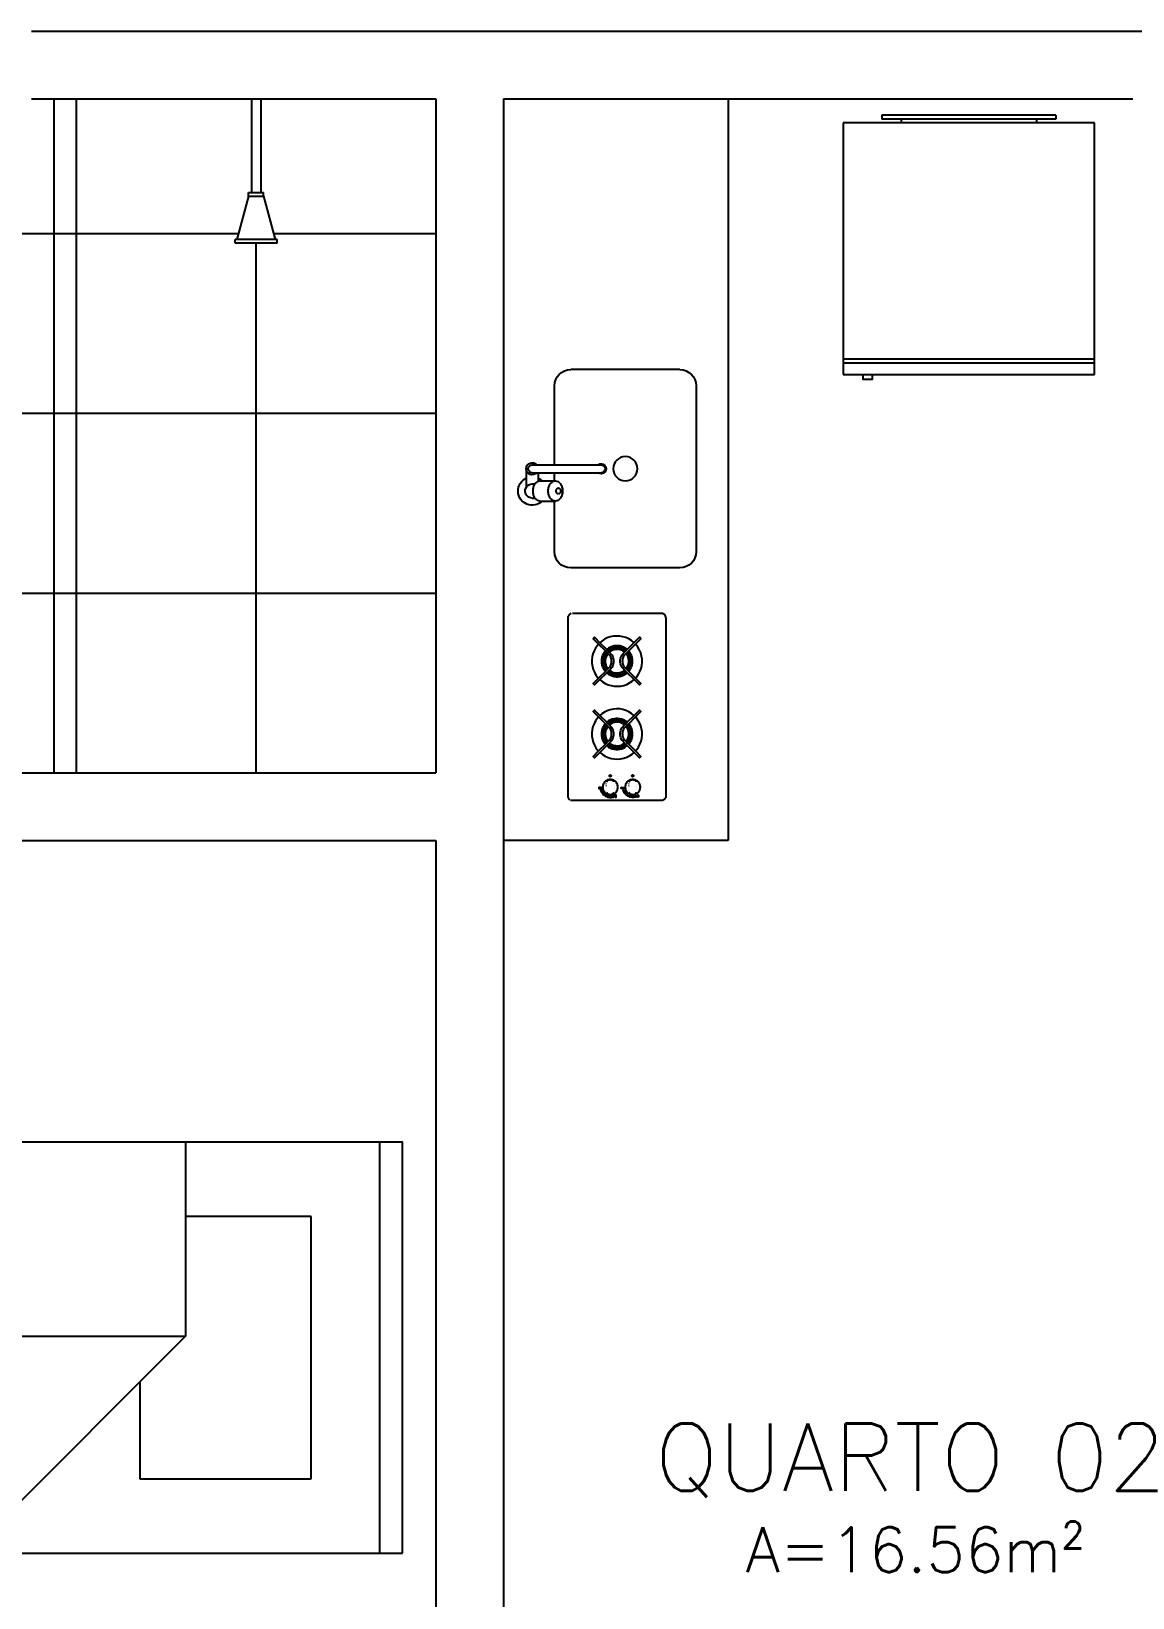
# Model space of a CAD drawing. Header units: millimetres. Extents: x 45003 to 46969, y 6653 to 6979.
# Drawn here: x 45079.466 to 45081.916, y 6718.125 to 6721.609 of the extents above; entities that cross this region are included whole.
import ezdxf

# ---------------------------------------------------------------- set-up
doc = ezdxf.new("R2010")
doc.units = ezdxf.units.MM
for name, color, linetype in [('ARQ-ALVENARIA', 4, 'Continuous'), ('ARQ-EQ-COZ', 1, 'Continuous'), ('ARQ-HACHURA', 253, 'Continuous'), ('ARQ-MÓVEIS', 170, 'Continuous'), ('ARQ-PÇ-HIDROSSAN', 7, 'Continuous'), ('ARQ-TEXTO2', 2, 'Continuous'), ('ARQ-TEXTO3', 3, 'Continuous')]:
    doc.layers.add(name, color=color, linetype=linetype)
doc.styles.add('ROMANS', font='romans.shx')

# ---------------------------------------------------------------- blocks, each defined once
blk = doc.blocks.new('chuv-01-planta')
for p, q in [((-0.3216, -0.0467), (-0.3216, 0.0467)), ((-0.3216, 0.0467), (-0.3133, 0.0467)), ((-0.3133, -0.0467), (-0.3133, 0.0467)), ((-0.2167, 0.0167), (-0.3133, 0.0425)), ((-0.2167, 0.0167), (-0.2083, 0.0167)), ((-0.2167, 0.0167), (-0.2167, -0.0167)), ((-0.2083, 0.0167), (-0.2083, -0.0167)), ((0, 0.0106), (-0.2083, 0.0106)), ((0, 0.0106), (0, -0.0106)), ((-0.2167, -0.0167), (-0.3133, -0.0425)), ((-0.2167, -0.0167), (-0.2083, -0.0167)), ((0, -0.0106), (-0.2083, -0.0106)), ((-0.3216, -0.0467), (-0.3133, -0.0467))]:
    blk.add_line(p, q)
blk = doc.blocks.new('Cubinox-e-pl')
for p, q in [((0.445, 0.245), (0.175, 0.245)), ((0.135, 0.205), (0.135, 0.08)), ((0.485, -0.205), (0.485, 0.205)), ((0.0996, 0.08), (0.1372, 0.08)), ((0.065, 0), (0.065, 0.0435)), ((0.08, 0.0725), (0.087, 0.0725)), ((0.08, 0.0375), (0.087, 0.0375)), ((0.08, 0.01), (0.25, 0.01)), ((0.095, 0.01), (0.095, 0.0309)), ((0.0996, 0.03), (0.1372, 0.03)), ((0.135, 0.03), (0.135, 0.01)), ((0.08, -0.01), (0.25, -0.01)), ((0.135, -0.01), (0.135, -0.205)), ((0.445, -0.245), (0.175, -0.245))]:
    blk.add_line(p, q)
blk.add_lwpolyline([(0.0996, 0.08, 0.133256), (0.0932, 0.0783, 0.106756), (0.0871, 0.0727, 0.082828), (0.0834, 0.0649, 0.071352), (0.0819, 0.055, 0.071352), (0.0834, 0.0451, 0.082828), (0.0871, 0.0373, 0.106756), (0.0932, 0.0317, 0.133256), (0.0996, 0.03, 0.133256)], format="xyb")
for points in [[(0.1372, 0.03, 0.133256), (0.1436, 0.0317, 0.106756), (0.1497, 0.0373, 0.082828), (0.1535, 0.0451, 0.071352), (0.1549, 0.055, 0.071352), (0.1535, 0.0649, 0.082828), (0.1497, 0.0727, 0.106756), (0.1436, 0.0783, 0.133256), (0.1372, 0.08, 0.133256), (0.1308, 0.0783, 0.106756), (0.1247, 0.0727, 0.082828), (0.121, 0.0649, 0.071352), (0.1195, 0.055, 0.071352), (0.121, 0.0451, 0.082828), (0.1247, 0.0373, 0.106756), (0.1308, 0.0317, 0.133256)], [(0.1447, 0.0625, 0.133256), (0.1428, 0.062, 0.106756), (0.141, 0.0603, 0.082828), (0.1398, 0.058, 0.071352), (0.1394, 0.055, 0.071352), (0.1398, 0.052, 0.082828), (0.141, 0.0497, 0.106756), (0.1428, 0.048, 0.133256), (0.1447, 0.0475, 0.133256), (0.1466, 0.048, 0.106756), (0.1485, 0.0497, 0.082828), (0.1496, 0.052, 0.071352), (0.15, 0.055, 0.071352), (0.1496, 0.058, 0.082828), (0.1485, 0.0603, 0.106756), (0.1466, 0.062, 0.133256)]]:
    blk.add_lwpolyline(points, format="xyb", close=True)
blk.add_circle((0.31, 0), 0.03)
for centre, radius, start, end in [((0.175, 0.205), 0.04, 90, 180), ((0.445, 0.205), 0.04, 0, 90), ((0.08, 0.055), 0.035, 45.5847, 244.6231), ((0.08, 0.055), 0.0175, 90, 204.62), ((0.055, 0.0435), 0.01, 0, 24.62), ((0.08, 0.055), 0.0175, 211.0027, 270), ((0.08, 0), 0.015, 41.8103, 318.1897), ((0.08, 0), 0.01, 90.0002, 270.0002), ((0.08, 0.055), 0.035, 295.3769, 314.4153), ((0.25, 0), 0.0125, 233.1301, 126.8699), ((0.25, 0), 0.01, 270.0001, 90.0001), ((0.175, -0.205), 0.04, 180, 270), ((0.445, -0.205), 0.04, 270, 0)]:
    blk.add_arc(centre, radius, start, end)
blk = doc.blocks.new('Refrigeradora')
for p, q in [((0.02, 0.325), (0.67, 0.325)), ((0.02, -0.325), (0.02, 0.325)), ((0.63, 0.325), (0.63, -0.325)), ((0.64, 0.325), (0.64, -0.325)), ((0.67, 0.325), (0.67, -0.325)), ((0, -0.225), (0, 0.225)), ((0, 0.225), (0.01, 0.225)), ((0.01, -0.225), (0.01, 0.225)), ((0.01, 0.175), (0.02, 0.175)), ((0.01, -0.175), (0.02, -0.175)), ((0, -0.225), (0.01, -0.225)), ((0.67, -0.325), (0.02, -0.325))]:
    blk.add_line(p, q)
blk.add_lwpolyline([(0.67, 0.274), (0.682, 0.274), (0.682, 0.2485), (0.67, 0.2485)])
blk = doc.blocks.new('mobiliariop156')
for p, q in [((-1.9812, -0.4572), (-1.9812, 0.4572)), ((-0.4826, 0.4572), (-0.4826, 0.0254)), ((-0.0508, 0.4572), (-0.0508, -0.4572)), ((-0.2032, 0.2921), (-0.4826, 0.2921)), ((-0.2032, -0.2921), (-0.2032, 0.2921)), ((-0.9652, -0.4572), (-0.9652, 0.0254)), ((-0.4826, 0.0254), (-0.9652, -0.4572)), ((-0.9652, 0.0254), (-0.4826, 0.0254)), ((-0.5842, -0.0762), (-0.5842, -0.2921)), ((-0.5842, -0.2921), (-0.2032, -0.2921))]:
    blk.add_line(p, q)
blk.add_lwpolyline([(0, -0.4572), (0, 0.4572), (-2.032, 0.4572), (-2.032, -0.4572)], close=True)

msp = doc.modelspace()

# ---------------------------------------------------------------- hatches: boundary and pattern name
at = {"layer": 'ARQ-HACHURA'}
h = msp.add_hatch(dxfattribs=at)
h.set_pattern_fill('_USER', color=256, scale=0.4, double=1, pattern_type=0)
h.set_pattern_definition([(0, (45080.3665, 6719.95947), (0, 0.4), []), (90, (45080.3665, 6719.95947), (-0.4, 2e-17), [])])
h.paths.add_polyline_path([(45079.5165, 6721.4595), (45079.4665, 6721.4595), (45078.9665, 6721.4595), (45078.7665, 6721.4595), (45078.7665, 6721.0095), (45078.0665, 6721.0095), (45078.0665, 6719.9595), (45078.1665, 6719.9595), (45078.1665, 6720.5595), (45078.2015, 6720.5595, -0.431918), (45078.7665, 6719.9595), (45079.5165, 6719.9595)])
h.paths.add_polyline_path([(45078.9603, 6720.9615, -0.08648), (45078.9623, 6721.0415, -0.067868), (45078.9843, 6721.1115, -0.06199), (45079.0183, 6721.1685, 0.060779), (45079.0343, 6721.2015, 0.023796), (45079.0388, 6721.2215), (45079.0421, 6721.267), (45078.9382, 6721.267, -0.40428), (45078.9198, 6721.2844), (45078.9198, 6721.3085), (45078.9083, 6721.3085), (45078.9083, 6721.3055), (45078.8923, 6721.3055), (45078.8923, 6721.3235), (45078.8923, 6721.3415), (45078.9083, 6721.3415), (45078.9198, 6721.3385), (45078.9198, 6721.4115, -0.414559), (45078.9376, 6721.4295), (45079.1448, 6721.4295), (45079.3519, 6721.4295, -0.413869), (45079.3698, 6721.4117), (45079.3698, 6721.3385), (45079.3698, 6721.3085), (45079.3698, 6721.286, -0.424217), (45079.3518, 6721.267), (45079.2476, 6721.267), (45079.2508, 6721.2215, 0.023796), (45079.2553, 6721.2015, 0.060779), (45079.2713, 6721.1685, -0.06199), (45079.3053, 6721.1115, -0.067868), (45079.3273, 6721.0415, -0.08648), (45079.3293, 6720.9615, -0.085166), (45079.3038, 6720.8815, -0.098298), (45079.2448, 6720.8065, -0.182004), (45079.1448, 6720.7685, -0.182004), (45079.0448, 6720.8065, -0.098298), (45078.9858, 6720.8815, -0.085166)], flags=16)
h.paths.add_polyline_path([(45078.9953, 6720.9615, -0.1), (45078.9953, 6721.0215, -0.167158), (45079.0448, 6721.1065, -0.18052), (45079.1448, 6721.144, -0.18052), (45079.2448, 6721.1065, -0.167158), (45079.2943, 6721.0215, -0.1), (45079.2943, 6720.9615, -0.096291), (45079.2748, 6720.9115, -0.13332), (45079.2258, 6720.8615, -0.150886), (45079.1448, 6720.838, -0.150886), (45079.0638, 6720.8615, -0.13332), (45079.0148, 6720.9115, -0.096291)], flags=0)
h.paths.add_polyline_path([(45079.0018, 6721.0215, -0.162455), (45079.0448, 6721.1005, -0.186957), (45079.1448, 6721.14, -0.186957), (45079.2448, 6721.1005, -0.162455), (45079.2878, 6721.0215, -0.149476), (45079.2763, 6720.9315, -0.171119), (45079.2053, 6720.8615, -0.104122), (45079.1448, 6720.848, -0.104122), (45079.0843, 6720.8615, -0.171119), (45079.0133, 6720.9315, -0.149476)], flags=0)
h.paths.add_polyline_path([(45079.1003, 6720.9915), (45079.1003, 6721.0765, -0.393258), (45079.1893, 6721.0765), (45079.1893, 6720.9936, -0.299905), (45079.1748, 6720.9695, -0.2), (45079.1148, 6720.9695, -0.276984)], flags=0)
h.paths.add_polyline_path([(45079.0623, 6721.1995, -1), (45079.0773, 6721.1995, -1)], flags=0)
h.paths.add_polyline_path([(45079.2123, 6721.1995, -1), (45079.2273, 6721.1995, -1)], flags=0)
h.paths.add_polyline_path([(45080.3665, 6721.4595), (45079.9771, 6721.4595), (45079.9771, 6721.2511), (45079.9831, 6721.2511), (45079.9831, 6721.2428), (45080.009, 6721.1462), (45080.0132, 6721.1462), (45080.0132, 6721.1379), (45079.9198, 6721.1379), (45079.9198, 6721.1462), (45079.9239, 6721.1462), (45079.9498, 6721.2428), (45079.9498, 6721.2511), (45079.9559, 6721.2511), (45079.9559, 6721.4595), (45079.5165, 6721.4595), (45079.5165, 6719.9595), (45080.3665, 6719.9595)])
h.paths.add_polyline_path([(45078.7206, 6720.2265), (45079.4944, 6720.2265), (45079.4944, 6720.4015), (45078.7206, 6720.4015)], flags=24)
h.paths.add_polyline_path([(45078.8966, 6720.4129), (45079.3288, 6720.4129), (45079.3288, 6720.6379), (45078.8966, 6720.6379)], flags=24)

# ---------------------------------------------------------------- linework, layer by layer
at = {"layer": 'ARQ-ALVENARIA'}
for p, q in [((45079.4665, 6721.6095), (45082.9665, 6721.6095)), ((45079.4665, 6721.4595), (45080.3665, 6721.4595)), ((45080.3665, 6721.4595), (45080.3665, 6719.9595)), ((45080.5165, 6721.4595), (45081.9165, 6721.4595)), ((45080.5165, 6721.4595), (45080.5165, 6716.1095)), ((45078.7665, 6719.9595), (45080.3665, 6719.9595)), ((45078.7665, 6719.8095), (45080.3665, 6719.8095)), ((45080.3665, 6719.8095), (45080.3665, 6716.1095))]:
    msp.add_line(p, q, dxfattribs=at)
at = {"layer": 'ARQ-EQ-COZ'}
for p, q in [((45081.0165, 6721.4595), (45081.0165, 6719.8095)), ((45080.7897, 6720.2247), (45080.7894, 6720.2251)), ((45080.7916, 6720.222), (45080.7897, 6720.2247)), ((45080.7932, 6720.2191), (45080.7916, 6720.222)), ((45080.7944, 6720.216), (45080.7932, 6720.2191)), ((45080.7951, 6720.2128), (45080.7944, 6720.216)), ((45080.7955, 6720.2096), (45080.7951, 6720.2128)), ((45080.7955, 6720.2063), (45080.7955, 6720.2096)), ((45080.7852, 6720.1956), (45080.7894, 6720.1914)), ((45080.7894, 6720.1914), (45080.7913, 6720.1939)), ((45080.7913, 6720.1939), (45080.7929, 6720.1968)), ((45080.7929, 6720.1968), (45080.7942, 6720.1998)), ((45080.7942, 6720.1998), (45080.795, 6720.203)), ((45080.795, 6720.203), (45080.7955, 6720.2063)), ((45080.7897, 6720.0627), (45080.7894, 6720.0631)), ((45080.7916, 6720.06), (45080.7897, 6720.0627)), ((45080.7913, 6720.0319), (45080.7929, 6720.0348)), ((45080.7932, 6720.0571), (45080.7916, 6720.06)), ((45080.7929, 6720.0348), (45080.7942, 6720.0378)), ((45080.7944, 6720.054), (45080.7932, 6720.0571)), ((45080.7942, 6720.0378), (45080.795, 6720.041)), ((45080.7951, 6720.0508), (45080.7944, 6720.054)), ((45080.795, 6720.041), (45080.7955, 6720.0443)), ((45080.7955, 6720.0476), (45080.7951, 6720.0508)), ((45080.7955, 6720.0443), (45080.7955, 6720.0476)), ((45080.7852, 6720.0336), (45080.7894, 6720.0294)), ((45080.7894, 6720.0294), (45080.7913, 6720.0319)), ((45080.7514, 6719.9436), (45080.7511, 6719.9436)), ((45080.7531, 6719.944), (45080.7531, 6719.944)), ((45080.7583, 6719.9433), (45080.758, 6719.9434)), ((45080.7593, 6719.9428), (45080.7593, 6719.9429)), ((45080.8014, 6719.9436), (45080.8011, 6719.9436)), ((45080.8031, 6719.944), (45080.8031, 6719.944)), ((45080.8083, 6719.9433), (45080.808, 6719.9434)), ((45080.8093, 6719.9428), (45080.8093, 6719.9429)), ((45080.7453, 6719.9256), (45080.7453, 6719.9256)), ((45080.7456, 6719.921), (45080.7456, 6719.921)), ((45080.7587, 6719.9126), (45080.7588, 6719.9127)), ((45080.7633, 6719.9256), (45080.7633, 6719.9256)), ((45080.7953, 6719.9256), (45080.7953, 6719.9256)), ((45080.7956, 6719.921), (45080.7956, 6719.921)), ((45080.8087, 6719.9126), (45080.8088, 6719.9127)), ((45080.8133, 6719.9256), (45080.8133, 6719.9256)), ((45081.0165, 6719.8095), (45080.5165, 6719.8095))]:
    msp.add_line(p, q, dxfattribs=at)
for points in [[(45080.6675, 6720.3141), (45080.6662, 6720.3136), (45080.665, 6720.313), (45080.6638, 6720.3123), (45080.6628, 6720.3114), (45080.6619, 6720.3104), (45080.6612, 6720.3092), (45080.6606, 6720.308), (45080.6601, 6720.3067), (45080.6599, 6720.3054)], [(45080.8784, 6719.904), (45080.8784, 6720.304), (45080.8783, 6720.3054), (45080.8781, 6720.3067), (45080.8776, 6720.308), (45080.877, 6720.3092), (45080.8763, 6720.3104), (45080.8754, 6720.3114), (45080.8744, 6720.3123), (45080.8732, 6720.313), (45080.872, 6720.3136), (45080.8707, 6720.3141), (45080.8694, 6720.3143), (45080.868, 6720.3144), (45080.67, 6720.3144)], [(45080.6598, 6720.305), (45080.6598, 6719.9079), (45080.6599, 6719.9065), (45080.6601, 6719.9052), (45080.6606, 6719.9039), (45080.6612, 6719.9027), (45080.6619, 6719.9015), (45080.6628, 6719.9005), (45080.6638, 6719.8996)], [(45080.7283, 6720.2461), (45080.7256, 6720.2431), (45080.7215, 6720.2374), (45080.7183, 6720.2311), (45080.7158, 6720.2246), (45080.7142, 6720.2177), (45080.7134, 6720.2107), (45080.7135, 6720.2037), (45080.7145, 6720.1967), (45080.7164, 6720.19), (45080.7191, 6720.1835), (45080.7226, 6720.1774), (45080.7269, 6720.1718), (45080.7282, 6720.1704)], [(45080.7492, 6720.2251), (45080.7483, 6720.226), (45080.7459, 6720.2285), (45080.7434, 6720.231), (45080.7283, 6720.2461), (45080.7163, 6720.2581), (45080.7195, 6720.2613), (45080.7314, 6720.2493), (45080.7466, 6720.2342), (45080.749, 6720.2317), (45080.7515, 6720.2292), (45080.7525, 6720.2283), (45080.7567, 6720.2241)], [(45080.8072, 6720.2494), (45080.8069, 6720.2497), (45080.8014, 6720.2541), (45080.7954, 6720.2578), (45080.789, 6720.2606), (45080.7822, 6720.2627), (45080.7753, 6720.2639), (45080.7683, 6720.2642), (45080.7613, 6720.2636), (45080.7544, 6720.2622), (45080.7478, 6720.2599), (45080.7415, 6720.2568), (45080.7356, 6720.2529), (45080.7314, 6720.2493)], [(45080.7928, 6720.188), (45080.7944, 6720.19), (45080.7965, 6720.1933), (45080.7982, 6720.1968), (45080.7994, 6720.2005), (45080.8001, 6720.2043), (45080.8004, 6720.2082), (45080.8001, 6720.2121), (45080.7994, 6720.216), (45080.7982, 6720.2197), (45080.7965, 6720.2232), (45080.7944, 6720.2265), (45080.7928, 6720.2285), (45080.7953, 6720.231), (45080.8104, 6720.2461), (45080.8224, 6720.2581), (45080.8192, 6720.2613), (45080.8072, 6720.2494), (45080.7921, 6720.2342), (45080.7896, 6720.2317), (45080.7891, 6720.2322), (45080.786, 6720.2345), (45080.7825, 6720.2363), (45080.7789, 6720.2378), (45080.7751, 6720.2387), (45080.7713, 6720.2392), (45080.7674, 6720.2392), (45080.7635, 6720.2387), (45080.7597, 6720.2378), (45080.7561, 6720.2363), (45080.7527, 6720.2345), (45080.7495, 6720.2322), (45080.749, 6720.2317)], [(45080.8104, 6720.1704), (45080.8131, 6720.1734), (45080.8171, 6720.1791), (45080.8204, 6720.1853), (45080.8229, 6720.1919), (45080.8245, 6720.1988), (45080.8252, 6720.2057), (45080.8251, 6720.2128), (45080.8241, 6720.2197), (45080.8222, 6720.2265), (45080.8195, 6720.233), (45080.816, 6720.2391), (45080.8118, 6720.2447), (45080.8104, 6720.2461)], [(45080.7434, 6720.231), (45080.7414, 6720.2286), (45080.739, 6720.2249), (45080.7372, 6720.221), (45080.7358, 6720.2168), (45080.735, 6720.2126), (45080.7348, 6720.2082), (45080.735, 6720.2039), (45080.7358, 6720.1996), (45080.7372, 6720.1955), (45080.739, 6720.1916), (45080.7414, 6720.1879), (45080.7434, 6720.1855)], [(45080.7459, 6720.2285), (45080.7442, 6720.2265), (45080.7421, 6720.2232), (45080.7404, 6720.2197), (45080.7392, 6720.216), (45080.7385, 6720.2121), (45080.7383, 6720.2082), (45080.7385, 6720.2043), (45080.7392, 6720.2005), (45080.7404, 6720.1968), (45080.7421, 6720.1933), (45080.7442, 6720.19), (45080.7459, 6720.188)], [(45080.7483, 6720.226), (45080.747, 6720.2244), (45080.7452, 6720.2215), (45080.7437, 6720.2184), (45080.7426, 6720.2151), (45080.742, 6720.2117), (45080.7418, 6720.2082), (45080.742, 6720.2048), (45080.7426, 6720.2014), (45080.7437, 6720.1981), (45080.7452, 6720.195), (45080.747, 6720.192), (45080.7483, 6720.1905)], [(45080.7921, 6720.2342), (45080.7914, 6720.2349), (45080.7878, 6720.2374), (45080.784, 6720.2395), (45080.78, 6720.2411), (45080.7758, 6720.2422), (45080.7715, 6720.2427), (45080.7672, 6720.2427), (45080.7628, 6720.2422), (45080.7586, 6720.2411), (45080.7546, 6720.2395), (45080.7508, 6720.2374), (45080.7473, 6720.2349), (45080.7466, 6720.2342)], [(45080.7871, 6720.2292), (45080.7869, 6720.2295), (45080.7841, 6720.2315), (45080.7811, 6720.2332), (45080.7778, 6720.2344), (45080.7745, 6720.2353), (45080.7711, 6720.2357), (45080.7676, 6720.2357), (45080.7642, 6720.2353), (45080.7608, 6720.2344), (45080.7576, 6720.2332), (45080.7546, 6720.2315), (45080.7518, 6720.2295), (45080.7515, 6720.2292)], [(45080.7862, 6720.2283), (45080.785, 6720.2293), (45080.7822, 6720.2311), (45080.7793, 6720.2325), (45080.7761, 6720.2336), (45080.7729, 6720.2342), (45080.7696, 6720.2345), (45080.7663, 6720.2343), (45080.7631, 6720.2337), (45080.76, 6720.2327), (45080.757, 6720.2314), (45080.7542, 6720.2296), (45080.7525, 6720.2283)], [(45080.7535, 6720.1956), (45080.7546, 6720.1973), (45080.7556, 6720.1994), (45080.7564, 6720.2015), (45080.7569, 6720.2037), (45080.7573, 6720.206), (45080.7574, 6720.2082), (45080.7573, 6720.2105), (45080.7569, 6720.2128), (45080.7564, 6720.215), (45080.7556, 6720.2171), (45080.7546, 6720.2192), (45080.7535, 6720.2209)], [(45080.7896, 6720.2317), (45080.7871, 6720.2292), (45080.7862, 6720.2283), (45080.782, 6720.2241)], [(45080.7852, 6720.2209), (45080.7894, 6720.2251), (45080.7903, 6720.226), (45080.7928, 6720.2285)], [(45080.7903, 6720.1905), (45080.7916, 6720.192), (45080.7935, 6720.195), (45080.7949, 6720.1981), (45080.796, 6720.2014), (45080.7967, 6720.2048), (45080.7969, 6720.2082), (45080.7967, 6720.2117), (45080.796, 6720.2151), (45080.7949, 6720.2184), (45080.7935, 6720.2215), (45080.7916, 6720.2244), (45080.7903, 6720.226)], [(45080.7953, 6720.1855), (45080.7973, 6720.1879), (45080.7996, 6720.1916), (45080.8015, 6720.1955), (45080.8028, 6720.1996), (45080.8036, 6720.2039), (45080.8039, 6720.2082), (45080.8036, 6720.2126), (45080.8028, 6720.2168), (45080.8015, 6720.221), (45080.7996, 6720.2249), (45080.7973, 6720.2286), (45080.7953, 6720.231)], [(45080.7493, 6720.1914), (45080.7483, 6720.1905), (45080.7459, 6720.188), (45080.7434, 6720.1855), (45080.7282, 6720.1704), (45080.7163, 6720.1584), (45080.7195, 6720.1552), (45080.7314, 6720.1671), (45080.7466, 6720.1823), (45080.749, 6720.1848), (45080.7515, 6720.1872), (45080.7518, 6720.187), (45080.7546, 6720.185), (45080.7576, 6720.1833), (45080.7608, 6720.182), (45080.7642, 6720.1812), (45080.7676, 6720.1807), (45080.7711, 6720.1807), (45080.7745, 6720.1812), (45080.7778, 6720.182), (45080.7811, 6720.1833), (45080.7841, 6720.185), (45080.7869, 6720.187), (45080.7871, 6720.1872)], [(45080.7466, 6720.1823), (45080.7473, 6720.1816), (45080.7508, 6720.179), (45080.7546, 6720.177), (45080.7586, 6720.1754), (45080.7628, 6720.1743), (45080.7672, 6720.1737), (45080.7715, 6720.1737), (45080.7758, 6720.1743), (45080.78, 6720.1754), (45080.784, 6720.177), (45080.7878, 6720.179), (45080.7914, 6720.1816), (45080.7921, 6720.1823)], [(45080.749, 6720.1848), (45080.7495, 6720.1843), (45080.7527, 6720.182), (45080.7561, 6720.1801), (45080.7597, 6720.1787), (45080.7635, 6720.1777), (45080.7674, 6720.1772), (45080.7713, 6720.1772), (45080.7751, 6720.1777), (45080.7789, 6720.1787), (45080.7825, 6720.1801), (45080.786, 6720.182), (45080.7891, 6720.1843), (45080.7896, 6720.1848)], [(45080.7515, 6720.1872), (45080.7525, 6720.1882), (45080.7567, 6720.1924)], [(45080.7525, 6720.1882), (45080.7537, 6720.1872), (45080.7564, 6720.1854), (45080.7594, 6720.184), (45080.7625, 6720.1829), (45080.7657, 6720.1823), (45080.769, 6720.182), (45080.7723, 6720.1822), (45080.7755, 6720.1828), (45080.7787, 6720.1837), (45080.7817, 6720.1851), (45080.7845, 6720.1868), (45080.7862, 6720.1882)], [(45080.7894, 6720.1914), (45080.7903, 6720.1905), (45080.7928, 6720.188), (45080.7953, 6720.1855), (45080.8104, 6720.1704), (45080.8224, 6720.1584), (45080.8192, 6720.1552), (45080.8072, 6720.1671), (45080.7921, 6720.1823), (45080.7896, 6720.1848), (45080.7871, 6720.1872), (45080.7862, 6720.1882), (45080.782, 6720.1924)], [(45080.7314, 6720.1671), (45080.7318, 6720.1667), (45080.7373, 6720.1624), (45080.7433, 6720.1587), (45080.7497, 6720.1558), (45080.7564, 6720.1538), (45080.7633, 6720.1526), (45080.7703, 6720.1523), (45080.7773, 6720.1528), (45080.7842, 6720.1543), (45080.7909, 6720.1566), (45080.7972, 6720.1597), (45080.803, 6720.1636), (45080.8072, 6720.1671)], [(45080.7283, 6720.0841), (45080.7256, 6720.0811), (45080.7215, 6720.0754), (45080.7183, 6720.0691), (45080.7158, 6720.0626), (45080.7142, 6720.0557), (45080.7134, 6720.0487), (45080.7135, 6720.0417), (45080.7145, 6720.0348), (45080.7164, 6720.028), (45080.7191, 6720.0215), (45080.7226, 6720.0154), (45080.7269, 6720.0098), (45080.7282, 6720.0084)], [(45080.7492, 6720.0631), (45080.7483, 6720.064), (45080.7459, 6720.0665), (45080.7434, 6720.069), (45080.7283, 6720.0841), (45080.7163, 6720.0961), (45080.7195, 6720.0993), (45080.7314, 6720.0873), (45080.7466, 6720.0722), (45080.749, 6720.0697), (45080.7515, 6720.0672), (45080.7525, 6720.0663), (45080.7567, 6720.0621)], [(45080.8072, 6720.0874), (45080.8069, 6720.0877), (45080.8014, 6720.0921), (45080.7954, 6720.0958), (45080.789, 6720.0986), (45080.7822, 6720.1007), (45080.7753, 6720.1019), (45080.7683, 6720.1022), (45080.7613, 6720.1016), (45080.7544, 6720.1002), (45080.7478, 6720.0979), (45080.7415, 6720.0948), (45080.7356, 6720.0909), (45080.7314, 6720.0873)], [(45080.7434, 6720.069), (45080.7414, 6720.0666), (45080.739, 6720.0629), (45080.7372, 6720.059), (45080.7358, 6720.0548), (45080.735, 6720.0506), (45080.7348, 6720.0462), (45080.735, 6720.0419), (45080.7358, 6720.0376), (45080.7372, 6720.0335), (45080.739, 6720.0296), (45080.7414, 6720.0259), (45080.7434, 6720.0235)], [(45080.7921, 6720.0722), (45080.7914, 6720.0729), (45080.7878, 6720.0754), (45080.784, 6720.0775), (45080.78, 6720.0791), (45080.7758, 6720.0802), (45080.7715, 6720.0807), (45080.7672, 6720.0807), (45080.7628, 6720.0802), (45080.7586, 6720.0791), (45080.7546, 6720.0775), (45080.7508, 6720.0754), (45080.7473, 6720.0729), (45080.7466, 6720.0722)], [(45080.7928, 6720.026), (45080.7944, 6720.028), (45080.7965, 6720.0313), (45080.7982, 6720.0348), (45080.7994, 6720.0385), (45080.8001, 6720.0423), (45080.8004, 6720.0462), (45080.8001, 6720.0501), (45080.7994, 6720.054), (45080.7982, 6720.0577), (45080.7965, 6720.0612), (45080.7944, 6720.0645), (45080.7928, 6720.0665), (45080.7953, 6720.069), (45080.8104, 6720.0841), (45080.8224, 6720.0961), (45080.8192, 6720.0993), (45080.8072, 6720.0874), (45080.7921, 6720.0722), (45080.7896, 6720.0697), (45080.7891, 6720.0702), (45080.786, 6720.0725), (45080.7825, 6720.0743), (45080.7789, 6720.0758), (45080.7751, 6720.0767), (45080.7713, 6720.0772), (45080.7674, 6720.0772), (45080.7635, 6720.0767), (45080.7597, 6720.0758), (45080.7561, 6720.0743), (45080.7527, 6720.0725), (45080.7495, 6720.0702), (45080.749, 6720.0697)], [(45080.7871, 6720.0672), (45080.7869, 6720.0675), (45080.7841, 6720.0695), (45080.7811, 6720.0712), (45080.7778, 6720.0724), (45080.7745, 6720.0733), (45080.7711, 6720.0737), (45080.7676, 6720.0737), (45080.7642, 6720.0733), (45080.7608, 6720.0724), (45080.7576, 6720.0712), (45080.7546, 6720.0695), (45080.7518, 6720.0675), (45080.7515, 6720.0672)], [(45080.7862, 6720.0663), (45080.785, 6720.0673), (45080.7822, 6720.0691), (45080.7793, 6720.0705), (45080.7761, 6720.0716), (45080.7729, 6720.0722), (45080.7696, 6720.0725), (45080.7663, 6720.0723), (45080.7631, 6720.0717), (45080.76, 6720.0707), (45080.757, 6720.0694), (45080.7542, 6720.0676), (45080.7525, 6720.0663)], [(45080.7896, 6720.0697), (45080.7871, 6720.0672), (45080.7862, 6720.0663), (45080.782, 6720.0621)], [(45080.7953, 6720.0235), (45080.7973, 6720.0259), (45080.7996, 6720.0296), (45080.8015, 6720.0335), (45080.8028, 6720.0376), (45080.8036, 6720.0419), (45080.8039, 6720.0462), (45080.8036, 6720.0506), (45080.8028, 6720.0548), (45080.8015, 6720.059), (45080.7996, 6720.0629), (45080.7973, 6720.0666), (45080.7953, 6720.069)], [(45080.8104, 6720.0084), (45080.8131, 6720.0114), (45080.8171, 6720.0171), (45080.8204, 6720.0233), (45080.8229, 6720.0299), (45080.8245, 6720.0368), (45080.8252, 6720.0437), (45080.8251, 6720.0508), (45080.8241, 6720.0577), (45080.8222, 6720.0645), (45080.8195, 6720.071), (45080.816, 6720.0771), (45080.8118, 6720.0827), (45080.8104, 6720.0841)], [(45080.7459, 6720.0665), (45080.7442, 6720.0645), (45080.7421, 6720.0612), (45080.7404, 6720.0577), (45080.7392, 6720.054), (45080.7385, 6720.0501), (45080.7383, 6720.0462), (45080.7385, 6720.0423), (45080.7392, 6720.0385), (45080.7404, 6720.0348), (45080.7421, 6720.0313), (45080.7442, 6720.028), (45080.7459, 6720.026)], [(45080.7483, 6720.064), (45080.747, 6720.0624), (45080.7452, 6720.0595), (45080.7437, 6720.0564), (45080.7426, 6720.0531), (45080.742, 6720.0497), (45080.7418, 6720.0462), (45080.742, 6720.0428), (45080.7426, 6720.0394), (45080.7437, 6720.0361), (45080.7452, 6720.033), (45080.747, 6720.03), (45080.7483, 6720.0285)], [(45080.7535, 6720.0336), (45080.7546, 6720.0353), (45080.7556, 6720.0374), (45080.7564, 6720.0395), (45080.7569, 6720.0417), (45080.7573, 6720.044), (45080.7574, 6720.0462), (45080.7573, 6720.0485), (45080.7569, 6720.0508), (45080.7564, 6720.053), (45080.7556, 6720.0551), (45080.7546, 6720.0572), (45080.7535, 6720.0589)], [(45080.7852, 6720.0589), (45080.7894, 6720.0631), (45080.7903, 6720.064), (45080.7928, 6720.0665)], [(45080.7903, 6720.0285), (45080.7916, 6720.03), (45080.7935, 6720.033), (45080.7949, 6720.0361), (45080.796, 6720.0394), (45080.7967, 6720.0428), (45080.7969, 6720.0462), (45080.7967, 6720.0497), (45080.796, 6720.0531), (45080.7949, 6720.0564), (45080.7935, 6720.0595), (45080.7916, 6720.0624), (45080.7903, 6720.064)], [(45080.7493, 6720.0294), (45080.7483, 6720.0285), (45080.7459, 6720.026), (45080.7434, 6720.0235), (45080.7282, 6720.0084), (45080.7163, 6719.9964), (45080.7195, 6719.9932), (45080.7314, 6720.0051), (45080.7466, 6720.0203), (45080.749, 6720.0228), (45080.7515, 6720.0252), (45080.7518, 6720.025), (45080.7546, 6720.023), (45080.7576, 6720.0213), (45080.7608, 6720.02), (45080.7642, 6720.0192), (45080.7676, 6720.0187), (45080.7711, 6720.0187), (45080.7745, 6720.0192), (45080.7778, 6720.02), (45080.7811, 6720.0213), (45080.7841, 6720.023), (45080.7869, 6720.025), (45080.7871, 6720.0252)], [(45080.7314, 6720.0051), (45080.7318, 6720.0048), (45080.7373, 6720.0004), (45080.7433, 6719.9967), (45080.7497, 6719.9938), (45080.7564, 6719.9918), (45080.7633, 6719.9906), (45080.7703, 6719.9903), (45080.7773, 6719.9909), (45080.7842, 6719.9923), (45080.7909, 6719.9946), (45080.7972, 6719.9977), (45080.803, 6720.0016), (45080.8072, 6720.0052)], [(45080.7466, 6720.0203), (45080.7473, 6720.0196), (45080.7508, 6720.0171), (45080.7546, 6720.015), (45080.7586, 6720.0134), (45080.7628, 6720.0123), (45080.7672, 6720.0117), (45080.7715, 6720.0117), (45080.7758, 6720.0123), (45080.78, 6720.0134), (45080.784, 6720.015), (45080.7878, 6720.0171), (45080.7914, 6720.0196), (45080.7921, 6720.0203)], [(45080.749, 6720.0228), (45080.7495, 6720.0223), (45080.7527, 6720.02), (45080.7561, 6720.0181), (45080.7597, 6720.0167), (45080.7635, 6720.0157), (45080.7674, 6720.0152), (45080.7713, 6720.0152), (45080.7751, 6720.0157), (45080.7789, 6720.0167), (45080.7825, 6720.0181), (45080.786, 6720.02), (45080.7891, 6720.0223), (45080.7896, 6720.0228)], [(45080.7515, 6720.0252), (45080.7525, 6720.0262), (45080.7567, 6720.0304)], [(45080.7525, 6720.0262), (45080.7537, 6720.0252), (45080.7564, 6720.0234), (45080.7594, 6720.022), (45080.7625, 6720.0209), (45080.7657, 6720.0203), (45080.769, 6720.02), (45080.7723, 6720.0202), (45080.7755, 6720.0208), (45080.7787, 6720.0217), (45080.7817, 6720.0231), (45080.7845, 6720.0248), (45080.7862, 6720.0262)], [(45080.7894, 6720.0294), (45080.7903, 6720.0285), (45080.7928, 6720.026), (45080.7953, 6720.0235), (45080.8104, 6720.0084), (45080.8224, 6719.9964), (45080.8192, 6719.9932), (45080.8072, 6720.0052), (45080.7921, 6720.0203), (45080.7896, 6720.0228), (45080.7871, 6720.0252), (45080.7862, 6720.0262), (45080.782, 6720.0304)], [(45080.7453, 6719.9302), (45080.7453, 6719.9302), (45080.7453, 6719.9301)], [(45080.7456, 6719.9348), (45080.7456, 6719.9348), (45080.7456, 6719.9347)], [(45080.7467, 6719.9403), (45080.7466, 6719.9401), (45080.7465, 6719.94)], [(45080.7467, 6719.9404), (45080.7468, 6719.9406), (45080.747, 6719.9408), (45080.7471, 6719.941)], [(45080.7481, 6719.942), (45080.7477, 6719.9417), (45080.7475, 6719.9415), (45080.7474, 6719.9414)], [(45080.7484, 6719.9423), (45080.7482, 6719.9421), (45080.7481, 6719.9421)], [(45080.749, 6719.9427), (45080.7488, 6719.9426), (45080.7485, 6719.9423)], [(45080.7502, 6719.9432), (45080.7499, 6719.9432), (45080.7491, 6719.9428)], [(45080.7509, 6719.9435), (45080.7508, 6719.9435), (45080.7507, 6719.9435), (45080.7503, 6719.9433)], [(45080.7575, 6719.9436), (45080.7567, 6719.9438), (45080.7567, 6719.9438), (45080.7566, 6719.9438), (45080.7566, 6719.9438), (45080.7565, 6719.9438), (45080.7562, 6719.9439), (45080.7555, 6719.944), (45080.7555, 6719.944), (45080.7543, 6719.944), (45080.7531, 6719.944), (45080.7531, 6719.944), (45080.7524, 6719.9439), (45080.7522, 6719.9438), (45080.752, 6719.9438), (45080.7519, 6719.9438), (45080.7519, 6719.9438)], [(45080.7579, 6719.9435), (45080.7578, 6719.9435), (45080.7577, 6719.9435), (45080.7575, 6719.9436)], [(45080.7591, 6719.943), (45080.7587, 6719.9432), (45080.7584, 6719.9433)], [(45080.7598, 6719.9426), (45080.7597, 6719.9426), (45080.7596, 6719.9427), (45080.7595, 6719.9427)], [(45080.7612, 6719.9414), (45080.7611, 6719.9415), (45080.7609, 6719.9417), (45080.7609, 6719.9417), (45080.7604, 6719.9421), (45080.7603, 6719.9422)], [(45080.7619, 6719.9404), (45080.7617, 6719.9407), (45080.7617, 6719.9408), (45080.7616, 6719.9409)], [(45080.7623, 6719.9394), (45080.762, 6719.9401), (45080.762, 6719.9403)], [(45080.763, 6719.9347), (45080.763, 6719.9348), (45080.763, 6719.9348)], [(45080.7633, 6719.9301), (45080.7633, 6719.9302), (45080.7633, 6719.9302)], [(45080.7953, 6719.9302), (45080.7953, 6719.9302), (45080.7953, 6719.9301)], [(45080.7956, 6719.9348), (45080.7956, 6719.9348), (45080.7956, 6719.9347)], [(45080.7967, 6719.9403), (45080.7966, 6719.9401), (45080.7965, 6719.94)], [(45080.7967, 6719.9404), (45080.7968, 6719.9406), (45080.797, 6719.9408), (45080.7971, 6719.941)], [(45080.7981, 6719.942), (45080.7977, 6719.9417), (45080.7975, 6719.9415), (45080.7974, 6719.9414)], [(45080.7984, 6719.9423), (45080.7982, 6719.9421), (45080.7981, 6719.9421)], [(45080.799, 6719.9427), (45080.7988, 6719.9426), (45080.7985, 6719.9423)], [(45080.8002, 6719.9432), (45080.7999, 6719.9432), (45080.7991, 6719.9428)], [(45080.8009, 6719.9435), (45080.8008, 6719.9435), (45080.8007, 6719.9435), (45080.8003, 6719.9433)], [(45080.8075, 6719.9436), (45080.8067, 6719.9438), (45080.8067, 6719.9438), (45080.8066, 6719.9438), (45080.8066, 6719.9438), (45080.8065, 6719.9438), (45080.8062, 6719.9439), (45080.8055, 6719.944), (45080.8055, 6719.944), (45080.8043, 6719.944), (45080.8031, 6719.944), (45080.8031, 6719.944), (45080.8024, 6719.9439), (45080.8022, 6719.9438), (45080.802, 6719.9438), (45080.8019, 6719.9438), (45080.8019, 6719.9438)], [(45080.8057, 6719.9518), (45080.8053, 6719.9515), (45080.8048, 6719.9513), (45080.8043, 6719.9512), (45080.8038, 6719.9513), (45080.8033, 6719.9515), (45080.8029, 6719.9518), (45080.8026, 6719.9522), (45080.8024, 6719.9527), (45080.8023, 6719.9532), (45080.8024, 6719.9537), (45080.8026, 6719.9542)], [(45080.8026, 6719.9542), (45080.8029, 6719.9546), (45080.8033, 6719.9549), (45080.8038, 6719.9551), (45080.8043, 6719.9552), (45080.8048, 6719.9551), (45080.8053, 6719.9549), (45080.8057, 6719.9546), (45080.806, 6719.9542), (45080.8062, 6719.9537), (45080.8063, 6719.9532), (45080.8062, 6719.9527), (45080.806, 6719.9522), (45080.8057, 6719.9518)], [(45080.8079, 6719.9435), (45080.8078, 6719.9435), (45080.8077, 6719.9435), (45080.8075, 6719.9436)], [(45080.8091, 6719.943), (45080.8087, 6719.9432), (45080.8084, 6719.9433)], [(45080.8098, 6719.9426), (45080.8097, 6719.9426), (45080.8096, 6719.9427), (45080.8095, 6719.9427)], [(45080.8112, 6719.9414), (45080.8111, 6719.9415), (45080.8109, 6719.9417), (45080.8109, 6719.9417), (45080.8104, 6719.9421), (45080.8103, 6719.9422)], [(45080.8119, 6719.9404), (45080.8117, 6719.9407), (45080.8117, 6719.9408), (45080.8116, 6719.9409)], [(45080.8123, 6719.9394), (45080.812, 6719.9401), (45080.812, 6719.9403)], [(45080.813, 6719.9347), (45080.813, 6719.9348), (45080.813, 6719.9348)], [(45080.8133, 6719.9301), (45080.8133, 6719.9302), (45080.8133, 6719.9302)], [(45080.6658, 6719.8988), (45080.868, 6719.8988), (45080.8694, 6719.8989), (45080.8707, 6719.8991), (45080.872, 6719.8996), (45080.8732, 6719.9002), (45080.8744, 6719.9009), (45080.8754, 6719.9018), (45080.8763, 6719.9028), (45080.877, 6719.904)], [(45080.739, 6719.914), (45080.7375, 6719.9159), (45080.7362, 6719.9179), (45080.7352, 6719.9201), (45080.7345, 6719.9224), (45080.734, 6719.9248), (45080.7338, 6719.9272), (45080.7288, 6719.9272), (45080.7288, 6719.9252), (45080.7323, 6719.9252)], [(45080.7323, 6719.9252), (45080.7324, 6719.9246), (45080.7329, 6719.922), (45080.7337, 6719.9195), (45080.7348, 6719.9172), (45080.7361, 6719.9149), (45080.7377, 6719.9129), (45080.7395, 6719.911), (45080.7416, 6719.9094), (45080.7437, 6719.908)], [(45080.7437, 6719.908), (45080.7461, 6719.9068), (45080.7485, 6719.906), (45080.751, 6719.9054), (45080.7536, 6719.9051), (45080.7562, 6719.9051), (45080.7588, 6719.9054), (45080.7613, 6719.906), (45080.7638, 6719.9068), (45080.7654, 6719.9076), (45080.7654, 6719.9057), (45080.7674, 6719.9057), (45080.7674, 6719.9102), (45080.7666, 6719.9102), (45080.7653, 6719.9094), (45080.7632, 6719.9083), (45080.7609, 6719.9075), (45080.7585, 6719.907), (45080.7561, 6719.9067), (45080.7537, 6719.9067), (45080.7513, 6719.907), (45080.749, 6719.9075), (45080.7467, 6719.9083), (45080.7445, 6719.9094), (45080.7425, 6719.9107), (45080.7406, 6719.9122), (45080.739, 6719.914)], [(45080.7465, 6719.9158), (45080.7466, 6719.9157), (45080.7467, 6719.9155)], [(45080.747, 6719.915), (45080.7469, 6719.915), (45080.7467, 6719.9154)], [(45080.7478, 6719.914), (45080.7475, 6719.9142), (45080.7475, 6719.9143), (45080.7475, 6719.9143)], [(45080.7481, 6719.9137), (45080.7482, 6719.9137), (45080.7484, 6719.9135)], [(45080.7485, 6719.9134), (45080.7489, 6719.9132), (45080.749, 6719.9131), (45080.7491, 6719.9131)], [(45080.7498, 6719.9127), (45080.7499, 6719.9126), (45080.7508, 6719.9123), (45080.7509, 6719.9123), (45080.7511, 6719.9122)], [(45080.7514, 6719.9122), (45080.752, 6719.912), (45080.7525, 6719.9119)], [(45080.7531, 6719.9118), (45080.7531, 6719.9118), (45080.7543, 6719.9118), (45080.7555, 6719.9118), (45080.7555, 6719.9118)], [(45080.7561, 6719.9119), (45080.7566, 6719.912), (45080.7571, 6719.9121)], [(45080.7573, 6719.9122), (45080.7577, 6719.9123), (45080.7578, 6719.9123), (45080.7584, 6719.9125)], [(45080.7597, 6719.9132), (45080.7596, 6719.9131), (45080.7596, 6719.9131), (45080.7595, 6719.9131)], [(45080.7603, 6719.9136), (45080.7604, 6719.9137), (45080.7605, 6719.9137)], [(45080.7608, 6719.914), (45080.761, 6719.9142), (45080.7611, 6719.9143), (45080.7612, 6719.9143)], [(45080.7619, 6719.9154), (45080.7617, 6719.915), (45080.7617, 6719.915), (45080.7616, 6719.9149)], [(45080.762, 6719.9156), (45080.762, 6719.9157), (45080.7622, 6719.9161)], [(45080.7965, 6719.9158), (45080.7966, 6719.9157), (45080.7967, 6719.9155)], [(45080.797, 6719.915), (45080.7969, 6719.915), (45080.7967, 6719.9154)], [(45080.7978, 6719.914), (45080.7975, 6719.9142), (45080.7975, 6719.9143), (45080.7975, 6719.9143)], [(45080.7981, 6719.9137), (45080.7982, 6719.9137), (45080.7984, 6719.9135)], [(45080.7985, 6719.9134), (45080.7989, 6719.9132), (45080.799, 6719.9131), (45080.7991, 6719.9131)], [(45080.7998, 6719.9127), (45080.7999, 6719.9126), (45080.8008, 6719.9123), (45080.8009, 6719.9123), (45080.8011, 6719.9122)], [(45080.8014, 6719.9122), (45080.802, 6719.912), (45080.8025, 6719.9119)], [(45080.8031, 6719.9118), (45080.8031, 6719.9118), (45080.8043, 6719.9118), (45080.8055, 6719.9118), (45080.8055, 6719.9118)], [(45080.8061, 6719.9119), (45080.8066, 6719.912), (45080.8071, 6719.9121)], [(45080.8073, 6719.9122), (45080.8077, 6719.9123), (45080.8078, 6719.9123), (45080.8084, 6719.9125)], [(45080.8097, 6719.9132), (45080.8096, 6719.9131), (45080.8096, 6719.9131), (45080.8095, 6719.9131)], [(45080.8103, 6719.9136), (45080.8104, 6719.9137), (45080.8105, 6719.9137)], [(45080.8108, 6719.914), (45080.811, 6719.9142), (45080.8111, 6719.9143), (45080.8112, 6719.9143)], [(45080.8119, 6719.9154), (45080.8117, 6719.915), (45080.8117, 6719.915), (45080.8116, 6719.9149)], [(45080.812, 6719.9156), (45080.812, 6719.9157), (45080.8122, 6719.9161)]]:
    msp.add_lwpolyline(points, dxfattribs=at)
for points in [[(45080.7457, 6720.2197), (45080.7445, 6720.2166), (45080.7436, 6720.2135), (45080.7432, 6720.2102), (45080.7431, 6720.2069), (45080.7435, 6720.2036), (45080.7443, 6720.2004), (45080.7455, 6720.1973), (45080.747, 6720.1944), (45080.7489, 6720.1918), (45080.7493, 6720.1914), (45080.7535, 6720.1956), (45080.7567, 6720.1924), (45080.7584, 6720.1948), (45080.7598, 6720.1973), (45080.7608, 6720.1999), (45080.7616, 6720.2026), (45080.7621, 6720.2054), (45080.7622, 6720.2082), (45080.7621, 6720.2111), (45080.7616, 6720.2138), (45080.7608, 6720.2166), (45080.7598, 6720.2192), (45080.7584, 6720.2216), (45080.7567, 6720.2241), (45080.7535, 6720.2209), (45080.7492, 6720.2251), (45080.7473, 6720.2226)], [(45080.7841, 6720.2192), (45080.7831, 6720.2171), (45080.7823, 6720.215), (45080.7817, 6720.2128), (45080.7814, 6720.2105), (45080.7812, 6720.2082), (45080.7814, 6720.206), (45080.7817, 6720.2037), (45080.7823, 6720.2015), (45080.7831, 6720.1994), (45080.7841, 6720.1973), (45080.7852, 6720.1956), (45080.782, 6720.1924), (45080.7803, 6720.1948), (45080.7789, 6720.1973), (45080.7778, 6720.1999), (45080.777, 6720.2026), (45080.7766, 6720.2054), (45080.7764, 6720.2082), (45080.7766, 6720.2111), (45080.777, 6720.2138), (45080.7778, 6720.2166), (45080.7789, 6720.2192), (45080.7803, 6720.2216), (45080.782, 6720.2241), (45080.7852, 6720.2209)], [(45080.7457, 6720.0577), (45080.7445, 6720.0546), (45080.7436, 6720.0515), (45080.7432, 6720.0482), (45080.7431, 6720.0449), (45080.7435, 6720.0416), (45080.7443, 6720.0384), (45080.7455, 6720.0354), (45080.747, 6720.0325), (45080.7489, 6720.0298), (45080.7493, 6720.0294), (45080.7535, 6720.0336), (45080.7567, 6720.0304), (45080.7584, 6720.0328), (45080.7598, 6720.0353), (45080.7608, 6720.0379), (45080.7616, 6720.0406), (45080.7621, 6720.0434), (45080.7622, 6720.0462), (45080.7621, 6720.0491), (45080.7616, 6720.0518), (45080.7608, 6720.0546), (45080.7598, 6720.0572), (45080.7584, 6720.0596), (45080.7567, 6720.0621), (45080.7535, 6720.0589), (45080.7492, 6720.0631), (45080.7473, 6720.0606)], [(45080.7841, 6720.0572), (45080.7831, 6720.0551), (45080.7823, 6720.053), (45080.7817, 6720.0508), (45080.7814, 6720.0485), (45080.7812, 6720.0462), (45080.7814, 6720.044), (45080.7817, 6720.0417), (45080.7823, 6720.0395), (45080.7831, 6720.0374), (45080.7841, 6720.0353), (45080.7852, 6720.0336), (45080.782, 6720.0304), (45080.7803, 6720.0328), (45080.7789, 6720.0353), (45080.7778, 6720.0379), (45080.777, 6720.0406), (45080.7766, 6720.0434), (45080.7764, 6720.0462), (45080.7766, 6720.0491), (45080.777, 6720.0518), (45080.7778, 6720.0546), (45080.7789, 6720.0572), (45080.7803, 6720.0596), (45080.782, 6720.0621), (45080.7852, 6720.0589)], [(45080.7711, 6719.93), (45080.7707, 6719.9321), (45080.7701, 6719.9341), (45080.7692, 6719.936), (45080.768, 6719.9378), (45080.7667, 6719.9395), (45080.7651, 6719.9409), (45080.7634, 6719.9422), (45080.7615, 6719.9432), (45080.7595, 6719.944), (45080.7575, 6719.9445), (45080.7554, 6719.9448), (45080.7532, 6719.9448), (45080.7511, 6719.9445), (45080.7491, 6719.944), (45080.7471, 6719.9432), (45080.7452, 6719.9422), (45080.7435, 6719.9409), (45080.7419, 6719.9395), (45080.7406, 6719.9378), (45080.7394, 6719.936), (45080.7385, 6719.9341), (45080.7379, 6719.9321), (45080.7375, 6719.93), (45080.7373, 6719.9278), (45080.7375, 6719.9257), (45080.7379, 6719.9236), (45080.7385, 6719.9216), (45080.7394, 6719.9197), (45080.7406, 6719.9179), (45080.7419, 6719.9162), (45080.7435, 6719.9148), (45080.7452, 6719.9135), (45080.7471, 6719.9125), (45080.7491, 6719.9117), (45080.7511, 6719.9112), (45080.7532, 6719.9109), (45080.7554, 6719.9109), (45080.7575, 6719.9112), (45080.7595, 6719.9117), (45080.7615, 6719.9125), (45080.7634, 6719.9135), (45080.7651, 6719.9148), (45080.7667, 6719.9162), (45080.768, 6719.9179), (45080.7692, 6719.9197), (45080.7701, 6719.9216), (45080.7707, 6719.9236), (45080.7711, 6719.9257), (45080.7713, 6719.9278)], [(45080.7538, 6719.9551), (45080.7543, 6719.9552), (45080.7548, 6719.9551), (45080.7553, 6719.9549), (45080.7557, 6719.9546), (45080.756, 6719.9542), (45080.7562, 6719.9537), (45080.7563, 6719.9532), (45080.7562, 6719.9527), (45080.756, 6719.9522), (45080.7557, 6719.9518), (45080.7553, 6719.9515), (45080.7548, 6719.9513), (45080.7543, 6719.9512), (45080.7538, 6719.9513), (45080.7533, 6719.9515), (45080.7529, 6719.9518), (45080.7526, 6719.9522), (45080.7524, 6719.9527), (45080.7523, 6719.9532), (45080.7524, 6719.9537), (45080.7526, 6719.9542), (45080.7529, 6719.9546), (45080.7533, 6719.9549)], [(45080.8211, 6719.93), (45080.8207, 6719.9321), (45080.8201, 6719.9341), (45080.8192, 6719.936), (45080.818, 6719.9378), (45080.8167, 6719.9395), (45080.8151, 6719.9409), (45080.8134, 6719.9422), (45080.8115, 6719.9432), (45080.8095, 6719.944), (45080.8075, 6719.9445), (45080.8054, 6719.9448), (45080.8032, 6719.9448), (45080.8011, 6719.9445), (45080.7991, 6719.944), (45080.7971, 6719.9432), (45080.7952, 6719.9422), (45080.7935, 6719.9409), (45080.7919, 6719.9395), (45080.7906, 6719.9378), (45080.7894, 6719.936), (45080.7885, 6719.9341), (45080.7879, 6719.9321), (45080.7875, 6719.93), (45080.7873, 6719.9278), (45080.7875, 6719.9257), (45080.7879, 6719.9236), (45080.7885, 6719.9216), (45080.7894, 6719.9197), (45080.7906, 6719.9179), (45080.7919, 6719.9162), (45080.7935, 6719.9148), (45080.7952, 6719.9135), (45080.7971, 6719.9125), (45080.7991, 6719.9117), (45080.8011, 6719.9112), (45080.8032, 6719.9109), (45080.8054, 6719.9109), (45080.8075, 6719.9112), (45080.8095, 6719.9117), (45080.8115, 6719.9125), (45080.8134, 6719.9135), (45080.8151, 6719.9148), (45080.8167, 6719.9162), (45080.818, 6719.9179), (45080.8192, 6719.9197), (45080.8201, 6719.9216), (45080.8207, 6719.9236), (45080.8211, 6719.9257), (45080.8213, 6719.9278)], [(45080.8174, 6719.9057), (45080.8154, 6719.9057), (45080.8154, 6719.9076), (45080.8138, 6719.9068), (45080.8113, 6719.906), (45080.8088, 6719.9054), (45080.8062, 6719.9051), (45080.8036, 6719.9051), (45080.801, 6719.9054), (45080.7985, 6719.906), (45080.7961, 6719.9068), (45080.7937, 6719.908), (45080.7916, 6719.9094), (45080.7895, 6719.911), (45080.7877, 6719.9129), (45080.7861, 6719.9149), (45080.7848, 6719.9172), (45080.7837, 6719.9195), (45080.7829, 6719.922), (45080.7824, 6719.9246), (45080.7823, 6719.9252), (45080.7788, 6719.9252), (45080.7788, 6719.9272), (45080.7838, 6719.9272), (45080.784, 6719.9248), (45080.7845, 6719.9224), (45080.7852, 6719.9201), (45080.7862, 6719.9179), (45080.7875, 6719.9159), (45080.789, 6719.914), (45080.7906, 6719.9122), (45080.7925, 6719.9107), (45080.7945, 6719.9094), (45080.7967, 6719.9083), (45080.799, 6719.9075), (45080.8013, 6719.907), (45080.8037, 6719.9067), (45080.8061, 6719.9067), (45080.8085, 6719.907), (45080.8109, 6719.9075), (45080.8132, 6719.9083), (45080.8153, 6719.9094), (45080.8166, 6719.9102), (45080.8174, 6719.9102)]]:
    msp.add_lwpolyline(points, close=True, dxfattribs=at)
at = {"layer": 'ARQ-PÇ-HIDROSSAN'}
msp.add_line((45079.5165, 6721.4595), (45079.5165, 6719.9595), dxfattribs=at)

# ---------------------------------------------------------------- block references
at = {"layer": 'ARQ-EQ-COZ'}
for name, p, xscale, yscale, zscale, rotation in [('Refrigeradora', (45081.5518, 6721.4228), -0.8606215035781497, 0.8606215035781497, 0.8606215035781497, 90), ('Cubinox-e-pl', (45080.5088, 6720.6363), -0.9, 0.9, 0.9, 180)]:
    msp.add_blockref(name, p, dxfattribs=dict(at, xscale=xscale, yscale=yscale, zscale=zscale, rotation=rotation))
at = {"layer": 'ARQ-MÓVEIS'}
msp.add_blockref('mobiliariop156', (45080.292, 6718.6809), dxfattribs=at)
at = {"layer": 'ARQ-PÇ-HIDROSSAN', "rotation": 90.00000000000001}
msp.add_blockref('chuv-01-planta', (45079.9665, 6721.4595), dxfattribs=at)

# ---------------------------------------------------------------- texts
at = {"layer": 'ARQ-TEXTO2', "insert": (45081.0551, 6718.2815), "char_height": 0.1, "attachment_point": 1, "style": 'ROMANS'}
msp.add_mtext('A=16.56m²', dxfattribs=at)
at = {"layer": 'ARQ-TEXTO3', "insert": (45081.4222, 6718.4304), "char_height": 0.15, "attachment_point": 5, "style": 'ROMANS'}
msp.add_mtext('QUARTO 02', dxfattribs=at)

doc.saveas('drawing.dxf')
